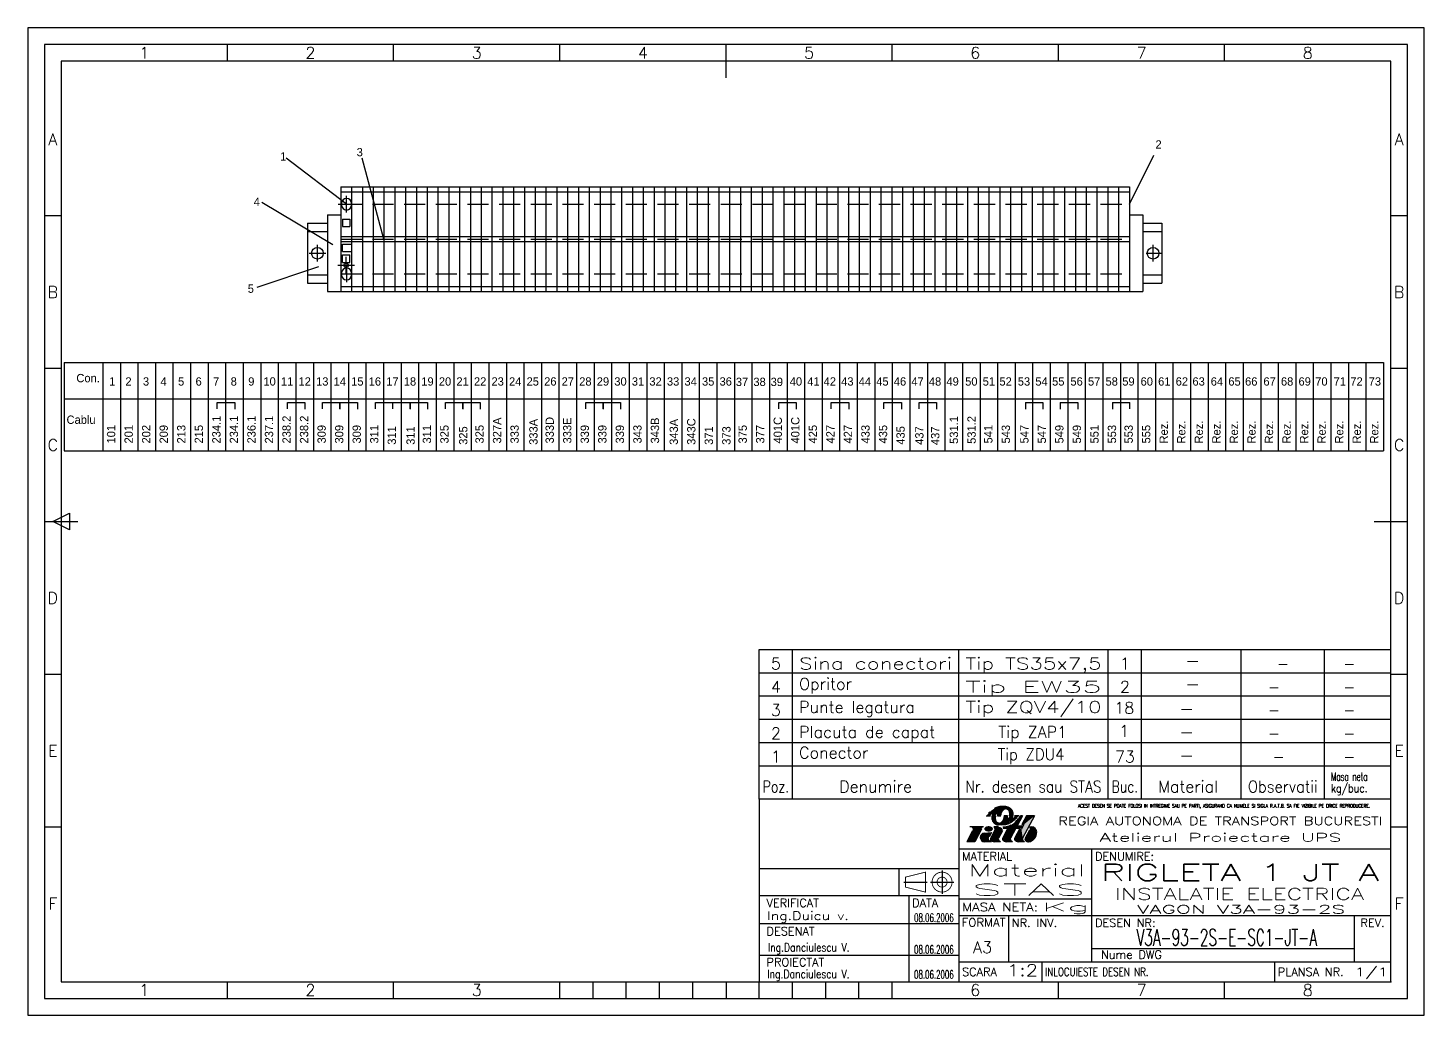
# Model space of a CAD drawing. Header units: millimetres. Extents: x 70 to 490, y 5 to 302.
import ezdxf
from ezdxf.enums import TextEntityAlignment as Align

# ---------------------------------------------------------------- set-up
doc = ezdxf.new("R2010")
doc.units = ezdxf.units.MM
doc.linetypes.add('DASHED2', pattern=[9.525, 6.35, -3.175])
doc.layers.add('LIN_GR', color=3, linetype='Continuous')
doc.layers.add('LIN_SUB', color=7, linetype='Continuous')
doc.styles.add('ISO', font='SIMPLEX.SHX')
doc.styles.add('ISOCP', font='SIMPLEX.SHX')
doc.styles.add('ROMANC', font='romanc')

# ---------------------------------------------------------------- blocks, each defined once
blk = doc.blocks.new('ind3_12')
at = {"color": 70}
for p, q in [((0, 55), (-190, 55)), ((-190, 55), (-190, 0)), ((-130, 55), (-130, 0)), ((-130, 40), (0, 40)), ((-190, 26), (-130, 26))]:
    blk.add_line(p, q, dxfattribs=at)
at = {"color": 40}
for p, q in [((-122.56, 46.63), (-126.68, 46.63)), ((-121.71, 49.9), (-120.46, 49.9)), ((-118.05, 46.63), (-119.46, 46.63)), ((-118.34, 49.9), (-117.36, 49.9)), ((-115.18, 46.28), (-116.74, 43.36)), ((-116.7, 46.63), (-116.29, 46.65)), ((-116.6, 46.28), (-115.18, 46.28)), ((-115.31, 49.9), (-116.29, 49.9)), ((-116.29, 46.65), (-115.69, 46.73)), ((-115.69, 46.73), (-115.27, 46.82)), ((-115.27, 46.82), (-114.78, 46.97)), ((-114.78, 46.97), (-114.27, 47.24)), ((-112.77, 46.28), (-114.38, 43.26)), ((-111.94, 49.9), (-113.19, 49.9)), ((-112.95, 48.16), (-112.68, 48.4)), ((-112.77, 46.28), (-111.36, 46.28)), ((-112.68, 48.4), (-112.61, 48.47)), ((-110.84, 49.9), (-112.41, 46.97)), ((-112.41, 46.97), (-110.99, 46.97)), ((-110.84, 49.9), (-111.36, 49.9)), ((-110.99, 46.97), (-111.36, 46.28)), ((-110.41, 47.32), (-111.15, 45.93)), ((-109.64, 49.9), (-111.01, 47.32)), ((-111.01, 47.32), (-110.41, 47.32)), ((-107.23, 49.9), (-110.77, 43.26)), ((-107.23, 49.9), (-109.64, 49.9)), ((-108.78, 46.63), (-108.09, 46.63)), ((-125.82, 45.38), (-127.54, 42.15)), ((-125.13, 42.15), (-127.54, 42.15)), ((-123.11, 45.94), (-125.13, 42.15)), ((-120.23, 42.15), (-122.21, 42.15)), ((-120.12, 44.91), (-120.81, 43.6)), ((-119.12, 45.67), (-120.36, 43.36)), ((-117.39, 42.15), (-119.15, 42.15)), ((-116.85, 45.42), (-118, 43.26)), ((-117.39, 42.15), (-117.72, 42.33)), ((-113.77, 42.15), (-115.53, 42.15)), ((-113.77, 42.15), (-114.1, 42.33)), ((-111.75, 45.93), (-113.13, 43.36)), ((-110.16, 42.15), (-111.92, 42.15)), ((-111.75, 45.93), (-111.15, 45.93)), ((-110.16, 42.15), (-110.49, 42.33)), ((-108.74, 45.59), (-109.99, 43.26))]:
    blk.add_line(p, q, dxfattribs=at)
at = {"color": 240}
for p, q in [((-90, 40), (-90, 6)), ((-130, 34), (-190, 34)), ((-148, 34), (-148, 26)), ((-146.5, 30), (-139.5, 30)), ((-138.5, 30), (-131.5, 30)), ((-135, 33.5), (-135, 26.5)), ((-145, 26), (-145, 0)), ((-130, 25), (-90, 25)), ((-190, 17.5), (-130, 17.5)), ((-130, 20), (0, 20)), ((-115, 20), (-115, 6)), ((-11, 20), (-11, 6)), ((-90, 10), (-11, 10)), ((-190, 8), (-130, 8)), ((-130, 6), (0, 6)), ((-105, 6), (-105, 0)), ((-35, 6), (-35, 0))]:
    blk.add_line(p, q, dxfattribs=at)
at = {"color": 40}
for points in [[(-114.74, 49.9, 0.04888), (-114.64, 50.37, 0.067418), (-114.64, 50.71, 0.012512), (-114.71, 51.12, 0.046313), (-114.74, 51.23, 0.02866), (-114.83, 51.43, 0.04799), (-114.9, 51.53, 0.027533), (-115.01, 51.65, 0.02878), (-115.12, 51.74, 0.020408), (-115.27, 51.85, 0.028785), (-115.38, 51.91, 0.02307), (-115.48, 51.96, 0.025276), (-115.58, 51.99, 0.029587), (-115.69, 52.01, 0.0261), (-115.8, 52.02, 0.034106), (-115.93, 52.02, 0.03305), (-116.05, 52, 0.031407), (-116.17, 51.97, 0.027201), (-116.3, 51.91, 0.027571), (-116.45, 51.82, 0.032433), (-116.58, 51.73, 0.017982), (-116.7, 51.62, 0.025528), (-116.79, 51.53, 0.009898), (-116.89, 51.41, 0.014131), (-116.96, 51.31, 0.005952), (-117.02, 51.22, 0.007874), (-117.06, 51.15, 0.013516), (-117.13, 51.03, 0.012262), (-117.2, 50.9, 0.010996), (-117.25, 50.78, 0.020912), (-117.28, 50.71, 0.006638), (-117.28, 50.69, 0.003922), (-117.3, 50.64, 0.014081), (-117.33, 50.52, 0.011261), (-117.36, 50.37, 0.018498), (-117.36, 50.34, 0.00311), (-117.38, 50.18, 0.039527), (-117.38, 50.07, 0.0256), (-117.36, 49.9)], [(-113.68, 49.9, 0.047001), (-113.61, 50.39, 0.072657), (-113.64, 50.71, 0.024176), (-113.81, 51.3, 0.05712), (-113.92, 51.53, 0.02409), (-114.05, 51.71, 0.014395), (-114.28, 51.99, 0.046768), (-114.45, 52.15, 0.031027), (-114.74, 52.35)], [(-119.97, 49.9, 0.047001), (-120.05, 49.4, 0.072657), (-120.01, 49.08, 0.024176), (-119.84, 48.49, 0.05712), (-119.73, 48.26, 0.02409), (-119.6, 48.09, 0.014395), (-119.38, 47.81, 0.046768), (-119.2, 47.65, 0.031027), (-118.91, 47.44)], [(-118.91, 49.9, 0.04888), (-119.02, 49.43, 0.067418), (-119.01, 49.08, 0.012512), (-118.94, 48.67, 0.046313), (-118.91, 48.56, 0.02866), (-118.82, 48.37, 0.04799), (-118.75, 48.26, 0.027533), (-118.64, 48.15, 0.02878), (-118.53, 48.05, 0.020408), (-118.39, 47.95, 0.028785), (-118.28, 47.88, 0.02307), (-118.17, 47.84, 0.025276), (-118.07, 47.8, 0.029587), (-117.97, 47.78, 0.0261), (-117.85, 47.77, 0.034106), (-117.73, 47.77, 0.03305), (-117.6, 47.79, 0.031407), (-117.48, 47.83, 0.027201), (-117.36, 47.88, 0.027571), (-117.2, 47.97, 0.032433), (-117.07, 48.06, 0.017982), (-116.95, 48.18, 0.025528), (-116.87, 48.26, 0.009898), (-116.76, 48.39, 0.014131), (-116.7, 48.48, 0.005952), (-116.63, 48.57, 0.007874), (-116.59, 48.64, 0.013516), (-116.52, 48.76, 0.012262), (-116.45, 48.9, 0.010996), (-116.4, 49.02, 0.020912), (-116.38, 49.08, 0.006638), (-116.37, 49.11, 0.003922), (-116.35, 49.16, 0.014081), (-116.32, 49.28, 0.011261), (-116.29, 49.42, 0.018498), (-116.29, 49.45, 0.00311), (-116.27, 49.61, 0.039527), (-116.27, 49.73, 0.0256), (-116.29, 49.9)]]:
    blk.add_lwpolyline(points, format="xyb", dxfattribs=at)
at = {"color": 40, "flags": 128}
blk.add_lwpolyline([(-108.71, 42.18, 0.07519), (-108.1, 42.37, 0.103495), (-107.27, 43.01, 0.091904), (-106.74, 43.94, 0.085107), (-106.54, 45.08, 0.085107)], format="xyb", dxfattribs=at)
at = {"color": 240}
for points in [[(-146, 31.5, 0.25, 0.25, 0), (-140, 33, 0.25, 0.25, 0), (-140, 27, 0.25, 0.25, 0), (-146, 28.5, 0.25, 0.25, 0)], [(-135, 31.5, 0.25, 0.25, 1), (-135, 28.5, 0.25, 0.25, 1)]]:
    blk.add_lwpolyline(points, format="xyseb", close=True, dxfattribs=at)
blk.add_lwpolyline([(-135, 33, 0.25, 0.25, 1), (-135, 27, 0.25, 0.25, 1), (-135, 33, 0.25, 0.25, 1)], format="xyseb", dxfattribs=at)
at = {"color": 40}
for centre, radius, start, end in [((-96.55, 26.7), 34.29, 134.6817, 135.4865), ((-117.71, 49.53), 2.3, 144.0002, 170.76), ((-117.8, 49.83), 2.74, 113.911, 122.24), ((-115.81, 45.34), 7.65, 108.9325, 113.911), ((-115.07, 49.86), 3.27, 161.7905, 179.2848), ((-117.59, 50.52), 2.17, 96.8211, 108.9325), ((-116.41, 40.67), 12.1, 91.6964, 96.8211), ((-116.61, 47.25), 5.51, 78.6042, 91.6964), ((-116, 50.28), 2.42, 58.8019, 78.6042), ((-119.73, 46), 0.689, 331.9275, 66.4849), ((-117.66, 49.52), 2.42, 238.8019, 258.6042), ((-118.58, 49.94), 3.27, 341.7905, 359.2848), ((-115.94, 50.27), 2.3, 324.0002, 350.76), ((-145.94, 81.79), 47.13, 315, 315.973), ((-113.12, 49.86), 0.893, 316.8981, 318.6566), ((-115.09, 51.98), 4.23, 315.973, 321.3402), ((-122.28, 57.73), 13.43, 321.3402, 324.353), ((-108.09, 45.08), 1.55, 0, 90), ((-122.21, 43.44), 1.29, 94.5979, 270), ((-177.94, 750.15), 707.62, 274.50891, 274.68697), ((-120.23, 42.84), 0.689, 201.8729, 270), ((-119.75, 43.03), 0.689, 151.9275, 234.4615), ((-119.15, 43.87), 1.72, 234.4615, 270), ((-117.39, 42.94), 0.689, 151.9275, 241.9275), ((-116.14, 43.03), 0.689, 151.9275, 234.4615), ((-115.53, 43.87), 1.72, 234.4615, 270), ((-113.78, 42.94), 0.689, 151.9275, 241.9275), ((-112.52, 43.03), 0.689, 151.9275, 234.4615), ((-111.92, 43.87), 1.72, 234.4615, 270), ((-110.16, 42.94), 0.689, 151.9275, 241.9275), ((-109.38, 42.94), 0.689, 151.9275, 242.7821), ((-108.99, 43.7), 1.55, 242.7821, 280.2311)]:
    blk.add_arc(centre, radius, start, end, dxfattribs=at)
blk.add_point((0, 0))
for points in [[(-121.71, 49.9), (-120.46, 49.9), (-121.21, 50.52), (-120.18, 50.33)], [(-121.21, 50.52), (-120.18, 50.33), (-120.72, 51.03), (-119.93, 50.59)], [(-120.72, 51.03), (-119.93, 50.59), (-120.22, 51.49), (-119.57, 50.88)], [(-120.22, 51.49), (-119.57, 50.88), (-119.6, 51.93), (-118.18, 50.88)], [(-119.84, 50.38), (-118.6, 50.45), (-119.97, 49.9), (-118.91, 49.9)], [(-119.57, 50.88), (-118.18, 50.88), (-119.84, 50.38), (-118.6, 50.45)], [(-119.6, 51.93), (-118.18, 50.88), (-118.87, 52.35), (-118.18, 50.88)], [(-118.87, 52.35), (-118.18, 50.88), (-118.21, 52.6), (-118.18, 50.88)], [(-117.31, 50.61), (-118.27, 50.54), (-117.37, 50.27), (-118.32, 50.22)], [(-117.09, 51.1), (-118.18, 50.88), (-117.31, 50.61), (-118.27, 50.54)], [(-118.21, 52.6), (-118.18, 50.88), (-117.81, 52.68), (-118.18, 50.88)], [(-116.87, 52.76), (-118.18, 50.88), (-116.31, 52.75), (-118.18, 50.88)], [(-117.81, 52.68), (-118.18, 50.88), (-116.87, 52.76), (-118.18, 50.88)], [(-116.08, 51.99), (-116.31, 52.75), (-116.62, 51.7), (-118.18, 50.88)], [(-116.62, 51.7), (-118.18, 50.88), (-117.09, 51.1), (-118.18, 50.88)], [(-115.84, 51.99), (-116.08, 51.99), (-116.32, 51.86)], [(-116.31, 52.75), (-115.41, 52.63), (-115.84, 52.71)], [(-115.54, 51.98), (-115.41, 52.63), (-116.08, 51.99), (-116.31, 52.75)], [(-115.84, 51.99), (-115.54, 51.98), (-115.91, 51.97), (-115.51, 51.96)], [(-115.73, 51.96), (-115.33, 51.85), (-115.51, 51.96)], [(-115.09, 51.72), (-114.87, 52.42), (-115.54, 51.98), (-115.41, 52.63)], [(-115.41, 52.63), (-114.87, 52.42), (-115.11, 52.53)], [(-114.87, 51.48), (-114.18, 51.87), (-115.09, 51.72), (-114.87, 52.42)], [(-114.87, 52.42), (-114.18, 51.87), (-114.48, 52.17)], [(-114.68, 50.99), (-113.86, 51.41), (-114.87, 51.48), (-114.18, 51.87)], [(-114.63, 50.55), (-113.67, 50.85), (-114.68, 50.99), (-113.86, 51.41)], [(-114.65, 50.25), (-113.62, 50.26), (-114.63, 50.55), (-113.67, 50.85)], [(-113.67, 50.85), (-113.62, 50.26), (-113.61, 50.56)], [(-126.68, 46.63), (-122.56, 46.63), (-126.26, 46.53), (-122.84, 46.34)], [(-126.26, 46.53), (-122.84, 46.34), (-125.96, 46.29), (-123.05, 46.05)], [(-123.05, 46.05), (-125.96, 46.29), (-123.11, 45.94), (-125.77, 45.87)], [(-122.2, 46.34), (-122.22, 45.73), (-122.28, 46.18), (-122.28, 45.84)], [(-122.07, 46.5), (-122.04, 45.53), (-122.2, 46.34), (-122.22, 45.73)], [(-121.94, 46.59), (-121.9, 45.43), (-122.07, 46.5), (-122.04, 45.53)], [(-121.78, 46.68), (-121.71, 45.34), (-121.94, 46.59), (-121.9, 45.43)], [(-121.62, 46.75), (-121.56, 45.28), (-121.78, 46.68), (-121.71, 45.34)], [(-121.46, 46.79), (-121.43, 45.25), (-121.62, 46.75), (-121.56, 45.28)], [(-121.33, 46.82), (-121.31, 45.23), (-121.46, 46.79), (-121.43, 45.25)], [(-121.21, 46.83), (-121.2, 45.22), (-121.33, 46.82), (-121.31, 45.23)], [(-121.21, 46.83), (-121.1, 46.84), (-121.09, 45.21)], [(-121.09, 45.21), (-120.9, 45.21), (-121.21, 46.83), (-121.2, 45.22)], [(-121.1, 46.84), (-120.91, 46.84), (-121.09, 45.21), (-120.9, 45.21)], [(-120.9, 45.21), (-120.91, 46.84), (-120.81, 45.22), (-120.81, 46.83)], [(-120.81, 45.22), (-120.81, 46.83), (-120.68, 45.23), (-120.69, 46.82)], [(-120.68, 45.23), (-120.69, 46.82), (-120.56, 45.25), (-120.55, 46.79)], [(-120.56, 45.25), (-120.55, 46.79), (-120.42, 45.29), (-120.43, 46.76)], [(-120.42, 45.29), (-120.43, 46.76), (-120.27, 45.34), (-120.27, 46.7)], [(-120.27, 45.34), (-120.27, 46.7), (-120.14, 45.41), (-120.13, 46.63)], [(-120.14, 45.41), (-120.13, 46.63), (-119.97, 45.52), (-119.99, 46.54)], [(-119.97, 49.9), (-118.91, 49.9), (-120.05, 49.4), (-119, 49.53)], [(-120.05, 49.4), (-119, 49.53), (-119.94, 48.79), (-119, 49.02)], [(-120.05, 49.4), (-119.94, 48.79), (-120.04, 49.24)], [(-120.04, 49.24), (-119.94, 48.79), (-120.03, 49.13)], [(-119.97, 45.52), (-119.99, 46.54), (-119.84, 45.65), (-119.88, 46.44)], [(-119.94, 48.79), (-119, 49.02), (-119.72, 48.25), (-118.92, 48.6)], [(-119.84, 45.65), (-119.88, 46.44), (-119.74, 45.8), (-119.77, 46.3)], [(-119.74, 45.8), (-119.77, 46.3), (-119.71, 45.9), (-119.72, 46.2)], [(-119.72, 48.25), (-118.92, 48.6), (-119.33, 47.76), (-118.75, 48.27)], [(-119.72, 46.2), (-119.71, 45.9), (-119.7, 46.13), (-119.69, 46.02)], [(-119.46, 46.63), (-118.05, 46.63), (-119.08, 46.21), (-117.05, 46.31)], [(-119.33, 47.76), (-118.75, 48.27), (-118.77, 47.37), (-118.43, 47.98)], [(-119.25, 46.4), (-119.09, 46.04), (-119.08, 46.21)], [(-119.08, 46.21), (-117.05, 46.31), (-119.12, 45.67), (-116.78, 45.9)], [(-118.77, 47.37), (-118.43, 47.98), (-118.32, 47.19), (-118.12, 47.82)], [(-117.37, 50.27), (-118.32, 50.22), (-117.36, 49.9), (-118.34, 49.9)], [(-118.32, 47.19), (-118.12, 47.82), (-117.71, 47.07), (-117.72, 47.77)], [(-118.05, 46.63), (-117.05, 46.31), (-117.7, 46.59), (-117.41, 46.5)], [(-117.71, 47.07), (-117.72, 47.77), (-117.14, 47.03), (-117.33, 47.9)], [(-117.14, 47.03), (-117.33, 47.9), (-116.45, 47.06), (-117.04, 48.09)], [(-117.05, 46.31), (-116.78, 45.9), (-116.88, 46.12)], [(-116.45, 47.06), (-117.04, 48.09), (-115.94, 47.1), (-116.74, 48.42)], [(-116.7, 48.48), (-115.12, 47.31), (-116.74, 48.42)], [(-116.7, 48.48), (-116.7, 48.48), (-116.74, 48.42)], [(-115.94, 47.1), (-116.74, 48.42), (-115.12, 47.31), (-116.74, 48.42)], [(-115.18, 46.28), (-112.77, 46.28), (-116.74, 43.36), (-114.38, 43.26)], [(-116.45, 48.9), (-115.12, 47.31), (-116.7, 48.48)], [(-116.22, 46.66), (-116.7, 46.63), (-116.6, 46.28)], [(-116.6, 46.28), (-111.36, 46.28), (-116.22, 46.66), (-112.41, 46.97)], [(-116.4, 49.03), (-115.48, 48.92), (-116.45, 48.9), (-115.12, 47.31)], [(-116.29, 49.44), (-115.35, 49.44), (-116.4, 49.03), (-115.48, 48.92)], [(-116.29, 49.9), (-115.31, 49.9), (-116.29, 49.44), (-115.35, 49.44)], [(-116.22, 46.66), (-115.25, 46.82), (-115, 46.76)], [(-115.48, 48.92), (-114.09, 48.92), (-115.01, 49.4), (-113.85, 49.33)], [(-115.48, 48.92), (-114.59, 48.13), (-115.12, 47.31)], [(-115.48, 48.92), (-114.09, 48.92), (-114.18, 47.78), (-115.12, 47.31)], [(-115.25, 46.82), (-114.79, 46.97), (-115, 46.76)], [(-115.01, 49.4), (-113.85, 49.33), (-114.75, 49.87), (-113.72, 49.72)], [(-115, 46.76), (-115, 46.76), (-114.79, 46.97), (-114.45, 46.8)], [(-114.35, 47.19), (-112.41, 46.97), (-114.79, 46.97), (-114.45, 46.8)], [(-114.75, 49.87), (-113.72, 49.72), (-114.65, 50.25), (-113.62, 50.26)], [(-114.09, 48.92), (-114.18, 47.78), (-114.59, 48.13)], [(-113.9, 47.46), (-112.41, 46.97), (-114.35, 47.19), (-112.41, 46.97)], [(-114.09, 48.92), (-113.61, 48.17), (-114.18, 47.78)], [(-113.69, 49.23), (-112.95, 48.75), (-114.09, 48.92), (-113.61, 48.17)], [(-113.49, 47.75), (-113.9, 47.46), (-112.41, 46.97)], [(-113.4, 49.55), (-112.44, 49.28), (-113.69, 49.23), (-112.95, 48.75)], [(-113.03, 48.1), (-112.41, 46.97), (-113.49, 47.75), (-112.41, 46.97)], [(-113.19, 49.9), (-111.94, 49.9), (-113.4, 49.55), (-112.44, 49.28)], [(-112.65, 48.42), (-112.41, 46.97), (-113.03, 48.1), (-112.41, 46.97)], [(-112.22, 48.86), (-112.41, 46.97), (-112.65, 48.42), (-112.41, 46.97)], [(-111.36, 49.9), (-110.84, 49.9), (-111.76, 49.37), (-112.41, 46.97)], [(-111.76, 49.37), (-112.41, 46.97), (-112.22, 48.86), (-112.41, 46.97)], [(-112.41, 46.97), (-110.99, 46.97), (-111.36, 46.28)], [(-110.41, 47.32), (-107.23, 49.9), (-111.15, 45.93), (-110.73, 43.34)], [(-109.64, 49.9), (-107.23, 49.9), (-111.01, 47.32), (-110.41, 47.32)], [(-108.78, 46.63), (-108.43, 46.63), (-108.69, 46.43), (-108.49, 46.44)], [(-108.74, 45.59), (-108.09, 46.63), (-108.66, 45.8)], [(-108.74, 45.59), (-106.98, 46.16), (-108.09, 46.63)], [(-108.69, 46.43), (-108.49, 46.44), (-108.64, 46.23), (-108.56, 46.21)], [(-108.43, 46.63), (-108.63, 46.02), (-108.09, 46.63), (-108.66, 45.8)], [(-108.66, 45.8), (-108.66, 45.8), (-108.43, 46.63), (-108.63, 46.02)], [(-108.64, 46.23), (-108.56, 46.21), (-108.63, 46.02)], [(-108.09, 46.63), (-106.98, 46.16), (-107.61, 46.55), (-107.23, 46.37)], [(-125.82, 45.38), (-123.11, 45.94), (-127.54, 42.15), (-125.13, 42.15)], [(-125.76, 45.63), (-123.11, 45.94), (-125.82, 45.38)], [(-125.77, 45.87), (-123.11, 45.94), (-125.76, 45.63), (-123.11, 45.94)], [(-123.17, 44.3), (-120.81, 43.6), (-123.49, 43.38), (-120.95, 43.16)], [(-123.17, 44.3), (-123.49, 43.38), (-123.29, 44.14), (-123.45, 43.79)], [(-123.49, 43.38), (-120.95, 43.16), (-123.49, 43.38), (-120.87, 42.58)], [(-123.49, 43.38), (-123.1, 42.51), (-123.42, 43), (-123.25, 42.69)], [(-123.49, 43.38), (-120.87, 42.58), (-123.1, 42.51), (-120.62, 42.27)], [(-122.31, 44.73), (-120.12, 44.91), (-123.17, 44.3), (-120.81, 43.6)], [(-122.31, 44.73), (-123.17, 44.3), (-122.7, 44.64), (-123.04, 44.43)], [(-123.1, 42.51), (-122.21, 42.15), (-122.93, 42.37), (-122.61, 42.22)], [(-123.1, 42.51), (-120.62, 42.27), (-122.21, 42.15), (-120.23, 42.15)], [(-122.28, 46.18), (-122.28, 45.84), (-122.31, 46.03)], [(-120.42, 42.88), (-120.36, 43.36), (-120.43, 43.1)], [(-120.36, 43.36), (-116.85, 45.42), (-120.42, 42.88), (-118, 43.26)], [(-120.42, 42.88), (-118, 43.26), (-120.15, 42.47), (-118.06, 42.75)], [(-120.15, 42.47), (-120.42, 42.88), (-120.32, 42.64)], [(-119.12, 45.67), (-116.78, 45.9), (-120.36, 43.36), (-116.85, 45.42)], [(-120.15, 42.47), (-118.06, 42.75), (-119.15, 42.15), (-117.72, 42.33)], [(-119.15, 42.15), (-120.15, 42.47), (-119.72, 42.25)], [(-119.15, 42.15), (-117.72, 42.33), (-117.39, 42.15)], [(-118.02, 43.03), (-117.9, 42.55), (-118.06, 42.75)], [(-116.78, 45.9), (-116.85, 45.42), (-116.77, 45.67)], [(-116.74, 43.36), (-116.81, 42.88), (-116.82, 43.14)], [(-116.74, 43.36), (-114.38, 43.26), (-116.81, 42.88), (-114.44, 42.75)], [(-116.52, 42.46), (-116.81, 42.88), (-116.71, 42.66)], [(-116.81, 42.88), (-114.44, 42.75), (-116.52, 42.46), (-114.12, 42.34)], [(-115.53, 42.15), (-116.54, 42.47), (-116.1, 42.25)], [(-116.52, 42.46), (-114.12, 42.34), (-115.53, 42.15), (-113.77, 42.15)], [(-114.42, 42.94), (-114.29, 42.55), (-114.44, 42.75)], [(-114.36, 43.31), (-114.4, 43.15), (-114.38, 43.26)], [(-113.13, 43.36), (-113.19, 42.89), (-113.2, 43.13)], [(-113.13, 43.36), (-110.77, 43.26), (-113.19, 42.89)], [(-113.19, 42.89), (-110.77, 43.26), (-110.82, 42.72)], [(-112.92, 42.47), (-113.19, 42.89), (-113.1, 42.66)], [(-113.19, 42.89), (-110.82, 42.72), (-112.92, 42.47)], [(-111.75, 45.93), (-111.15, 45.93), (-113.13, 43.36), (-110.77, 43.26)], [(-112.92, 42.47), (-110.82, 42.72), (-111.92, 42.15)], [(-111.92, 42.15), (-112.92, 42.47), (-112.49, 42.25)], [(-110.82, 42.72), (-111.92, 42.15), (-110.49, 42.33)], [(-110.49, 42.33), (-110.16, 42.15), (-111.92, 42.15)], [(-111.15, 45.93), (-110.77, 43.26), (-110.73, 43.34)], [(-110.8, 42.98), (-110.66, 42.53), (-110.82, 42.72)], [(-110.73, 43.34), (-110.78, 43.14), (-110.77, 43.26)], [(-109.99, 43.26), (-110.04, 42.73), (-110.07, 42.99)], [(-110.04, 42.73), (-109.99, 43.26), (-109.7, 42.32)], [(-109.7, 42.32), (-110.04, 42.73), (-109.91, 42.5)], [(-109.99, 43.26), (-108.74, 45.59), (-106.74, 43.94)], [(-109.99, 43.26), (-107.27, 43.01), (-106.74, 43.94)], [(-109.99, 43.26), (-108.1, 42.37), (-107.27, 43.01)], [(-109.99, 43.26), (-108.71, 42.18), (-108.1, 42.37)], [(-109.99, 43.26), (-109.7, 42.32), (-108.71, 42.18)], [(-108.71, 42.18), (-109.7, 42.32), (-109.23, 42.17)], [(-109.7, 42.32), (-109.7, 42.32), (-108.71, 42.18)], [(-108.74, 45.59), (-106.54, 45.08), (-106.98, 46.16)], [(-108.74, 45.59), (-106.74, 43.94), (-106.54, 45.08)], [(-107.27, 43.01), (-108.1, 42.37), (-107.66, 42.64)], [(-106.74, 43.94), (-107.27, 43.01), (-106.96, 43.45)], [(-106.98, 46.16), (-106.54, 45.08), (-106.83, 45.98), (-106.62, 45.57)], [(-106.54, 45.08), (-106.74, 43.94), (-106.59, 44.51)]]:
    blk.add_solid(points, dxfattribs=at)
at = {"color": 40, "style": 'ISO', "width": 0.77078}
blk.add_text('ACEST DESEN SE POATE FOLOSI IN INTREGIME SAU PE PARTI, ASIGURAND CA NUMELE SI SIGLA R.A.T.B. SA FIE VIZIBILE PE ORICE REPRODUCERE.', height=1, dxfattribs=at).set_placement((-94.13, 52.45), (-6.3, 52.45), align=Align.FIT)
at = {"color": 240}
for s, style, width, p, p2 in [('REGIA AUTONOMA DE TRANSPORT BUCURESTI', 'ROMANC', 1.063101, (-100.04, 47.17), (-2.58, 47.17)), ('Atelierul Proiectare UPS', 'ROMANC', 1.425107, (-87.65, 42.18), (-14.86, 42.18)), ('MASA NETA:', 'ISO', 1.009422, (-129, 21.25), (-106.17, 21.25)), ('FORMAT', 'ISO', 0.917397, (-129.11, 16.61), (-115.89, 16.61)), ('INLOCUIESTE DESEN NR.', 'ISO', 0.687691, (-104, 1.75), (-72.89, 1.75))]:
    blk.add_text(s, height=2.5, dxfattribs=dict(at, style=style, width=width)).set_placement(p, p2, align=Align.FIT)
at = {"color": 240, "style": 'ISO'}
for s, p in [('MATERIAL', (-129, 36.5)), ('DENUMIRE:', (-89, 36.5)), ('VERIFICAT', (-187.81, 22.5)), ('DATA', (-144, 22.5)), ('NR. INV.', (-114, 16.5)), ('DESEN NR:', (-89, 16.5)), ('DESENAT', (-187.81, 13.97)), ('PROIECTAT', (-187.81, 4.66)), ('SCARA', (-129, 1.75)), ('PLANSA NR.', (-34, 1.75))]:
    blk.add_text(s, height=2.5, dxfattribs=at).set_placement(p)
blk.add_text('REV.', height=2.5, dxfattribs=at).set_placement((-5.5, 17.75), align=Align.MIDDLE)
at = {"color": 50, "style": 'ISO'}
for tag, height, width, p, p2 in [('MATERIAL', 3.5, 1.837708, (-127.1, 31.84), (-91.87, 31.84)), ('STAS_MATERIAL', 3.5, 2.784754, (-126.09, 25.95), (-91.75, 25.95)), ('ANSAMBLU', 3.5, 2.48631, (-83.01, 24.67), (-8.01, 24.67)), ('VERIFICAT', 2.5, 0.86708, (-187.61, 18.63), (-163.04, 18.63)), ('DESENAT', 2.5, 1.026691, (-187.39, 9.14), (-162.83, 9.14)), ('SCARA', 3.5, 1.565143, (-115.5, 1.75), (-106.11, 1.75)), ('PROIECTAT', 2.5, 1.037581, (-187.61, 1.12), (-162.78, 1.12))]:
    blk.add_attdef(tag, text='', height=height, dxfattribs=dict(at, width=width)).set_placement(p, p2, align=Align.FIT)
at = {"color": 70, "style": 'ISO'}
for tag, width, p, p2 in [('DENUMIRE_DESEN', 1.844561, (-87.29, 30.44), (-3.41, 30.44)), ('NUMAR_DESEN', 1.112195, (-76.49, 10.87), (-22.2, 10.87))]:
    blk.add_attdef(tag, text='', height=5, dxfattribs=dict(at, width=width)).set_placement(p, p2, align=Align.FIT)
at = {"color": 240, "style": 'ISO'}
for tag, width, p, p2 in [('MASA', 3.701178, (-105.03, 21.25), (-90.49, 21.25)), ('SUBANSAMBLU', 3.628523, (-76.35, 20.58), (-13.71, 20.58)), ('DATA', 0.588678, (-143.42, 18.04), (-131.51, 18.04)), ('DATA', 0.588678, (-143.42, 8.49), (-131.51, 8.49)), ('PLANSA', 1.983142, (-10.91, 1.75), (-0.76, 1.75)), ('DATA', 0.588678, (-143.42, 0.97), (-131.51, 0.97))]:
    blk.add_attdef(tag, text='', height=2.5, dxfattribs=dict(at, width=width)).set_placement(p, p2, align=Align.FIT)
at = {"color": 50, "style": 'ISO'}
blk.add_attdef('FORMAT', text='', height=3.5, dxfattribs=at).set_placement((-122.83, 8.67), align=Align.CENTER)
at = {"color": 240, "style": 'ISO'}
blk.add_attdef('NUME_DWG', (-87.2, 6.95), '', height=2.5, dxfattribs=at)

msp = doc.modelspace()

# ---------------------------------------------------------------- linework, layer by layer
at = {"color": 70}
for p, q in [((130.33, 292.41), (130.33, 297.41)), ((180.33, 292.41), (180.33, 297.41)), ((230.33, 292.41), (230.33, 297.41)), ((280.33, 287.41), (280.33, 297.41)), ((330.33, 292.41), (330.33, 297.41)), ((380.33, 292.41), (380.33, 297.41)), ((430.33, 292.41), (430.33, 297.41)), ((80.33, 245.91), (75.33, 245.91)), ((485.33, 245.91), (480.33, 245.91)), ((80.33, 199.91), (75.33, 199.91)), ((485.33, 199.91), (480.33, 199.91)), ((77.83, 153.91), (82.83, 156.41)), ((82.83, 156.41), (82.83, 151.41)), ((75.33, 153.91), (85.33, 153.91)), ((82.83, 151.41), (77.83, 153.91)), ((475.33, 153.91), (485.33, 153.91)), ((80.33, 107.91), (75.33, 107.91)), ((485.33, 107.91), (480.33, 107.91)), ((80.33, 61.91), (75.33, 61.91)), ((485.33, 61.91), (480.33, 61.91)), ((130.33, 10.41), (130.33, 15.41)), ((180.33, 10.41), (180.33, 15.41)), ((230.33, 10.41), (230.33, 15.41)), ((240.33, 10.41), (240.33, 15.41)), ((250.33, 10.41), (250.33, 15.41)), ((260.33, 10.41), (260.33, 15.41)), ((270.33, 10.41), (270.33, 15.41)), ((280.33, 15.41), (280.33, 10.41)), ((290.33, 10.41), (290.33, 15.41)), ((300.33, 10.41), (300.33, 15.41)), ((310.33, 10.41), (310.33, 15.41)), ((320.33, 10.41), (320.33, 15.41)), ((330.33, 10.41), (330.33, 15.41)), ((380.33, 10.41), (380.33, 15.41)), ((430.33, 10.41), (430.33, 15.41)), ((230.33, 10.41), (330.33, 10.41))]:
    msp.add_line(p, q, dxfattribs=at)
at = {"color": 1}
for p, q in [((166.18, 249.37), (148.06, 263.17)), ((177.43, 238.87), (170.88, 263.17)), ((401.68, 249.37), (409.07, 264.15)), ((162.1, 237.12), (140.7, 249.84)), ((163.68, 249.37), (168.68, 249.37)), ((166.18, 246.87), (166.18, 251.87)), ((157.73, 230.55), (139.15, 224.35)), ((166.18, 230.87), (166.18, 225.87)), ((290.33, 115.41), (480.33, 115.41)), ((290.33, 108.41), (480.33, 108.41)), ((290.33, 101.41), (480.33, 101.41)), ((290.33, 94.41), (480.33, 94.41)), ((290.33, 87.41), (480.33, 87.41))]:
    msp.add_line(p, q, dxfattribs=at)
at = {"color": 2}
for p, q in [((164.43, 254.62), (401.68, 254.62)), ((164.43, 254.62), (164.43, 223.12)), ((164.43, 253.12), (401.68, 253.12)), ((167.68, 254.62), (167.68, 223.12)), ((170.93, 254.62), (170.93, 223.12)), ((174.18, 254.62), (174.18, 223.12)), ((177.43, 254.62), (177.43, 223.12)), ((180.68, 254.62), (180.68, 223.12)), ((183.93, 254.62), (183.93, 223.12)), ((187.18, 254.62), (187.18, 223.12)), ((190.43, 254.62), (190.43, 223.12)), ((193.68, 254.62), (193.68, 223.12)), ((196.93, 254.62), (196.93, 223.12)), ((200.18, 254.62), (200.18, 223.12)), ((203.43, 254.62), (203.43, 223.12)), ((206.68, 254.62), (206.68, 223.12)), ((209.93, 254.62), (209.93, 223.12)), ((213.18, 254.62), (213.18, 223.12)), ((216.43, 254.62), (216.43, 223.12)), ((219.68, 254.62), (219.68, 223.12)), ((222.93, 254.62), (222.93, 223.12)), ((226.18, 254.62), (226.18, 223.12)), ((229.43, 254.62), (229.43, 223.12)), ((232.68, 254.62), (232.68, 223.12)), ((235.93, 254.62), (235.93, 223.12)), ((239.18, 254.62), (239.18, 223.12)), ((242.43, 254.62), (242.43, 223.12)), ((245.68, 254.62), (245.68, 223.12)), ((248.93, 254.62), (248.93, 223.12)), ((252.18, 254.62), (252.18, 223.12)), ((255.43, 254.62), (255.43, 223.12)), ((258.68, 254.62), (258.68, 223.12)), ((261.93, 254.62), (261.93, 223.12)), ((265.18, 254.62), (265.18, 223.12)), ((268.43, 254.62), (268.43, 223.12)), ((271.68, 254.62), (271.68, 223.12)), ((274.93, 254.62), (274.93, 223.12)), ((278.18, 254.62), (278.18, 223.12)), ((281.43, 254.62), (281.43, 223.12)), ((284.68, 254.62), (284.68, 223.12)), ((287.93, 254.62), (287.93, 223.12)), ((291.18, 254.62), (291.18, 223.12)), ((294.43, 254.62), (294.43, 223.12)), ((297.68, 254.62), (297.68, 223.12)), ((300.93, 254.62), (300.93, 223.12)), ((304.18, 254.62), (304.18, 223.12)), ((307.43, 254.62), (307.43, 223.12)), ((310.68, 254.62), (310.68, 223.12)), ((313.93, 254.62), (313.93, 223.12)), ((317.18, 254.62), (317.18, 223.12)), ((320.43, 254.62), (320.43, 223.12)), ((323.68, 254.62), (323.68, 223.12)), ((326.93, 254.62), (326.93, 223.12)), ((330.18, 254.62), (330.18, 223.12)), ((333.43, 254.62), (333.43, 223.12)), ((336.68, 254.62), (336.68, 223.12)), ((339.93, 254.62), (339.93, 223.12)), ((343.18, 254.62), (343.18, 223.12)), ((346.43, 254.62), (346.43, 223.12)), ((349.68, 254.62), (349.68, 223.12)), ((352.93, 254.62), (352.93, 223.12)), ((356.18, 254.62), (356.18, 223.12)), ((359.43, 254.62), (359.43, 223.12)), ((362.68, 254.62), (362.68, 223.12)), ((365.93, 254.62), (365.93, 223.12)), ((369.18, 254.62), (369.18, 223.12)), ((372.43, 254.62), (372.43, 223.12)), ((375.68, 254.62), (375.68, 223.12)), ((378.93, 254.62), (378.93, 223.12)), ((382.18, 254.62), (382.18, 223.12)), ((385.43, 254.62), (385.43, 223.12)), ((388.68, 254.62), (388.68, 223.12)), ((391.93, 254.62), (391.93, 223.12)), ((395.18, 254.62), (395.18, 223.12)), ((398.43, 254.62), (398.43, 223.12)), ((401.68, 254.62), (401.68, 223.12)), ((164.68, 249.12), (164.68, 249.62)), ((154.43, 243.62), (160.43, 243.62)), ((154.43, 243.62), (154.43, 225.62)), ((160.43, 246.12), (160.43, 223.12)), ((160.43, 246.12), (164.43, 246.12)), ((164.93, 244.87), (164.93, 242.62)), ((164.93, 244.87), (167.18, 244.87)), ((167.18, 244.87), (167.18, 242.62)), ((401.68, 246.12), (405.68, 246.12)), ((405.68, 246.12), (405.68, 223.12)), ((405.68, 243.62), (411.43, 243.62)), ((411.43, 243.62), (411.43, 225.62)), ((154.43, 241.12), (160.43, 241.12)), ((164.43, 239.62), (401.68, 239.62)), ((164.93, 242.62), (167.18, 242.62)), ((405.68, 241.12), (411.43, 241.12)), ((164.43, 238.12), (401.68, 238.12)), ((164.93, 237.37), (167.68, 237.37)), ((164.93, 235.12), (167.68, 235.12)), ((164.93, 231.87), (164.93, 234.12)), ((164.93, 234.12), (167.18, 234.12)), ((164.93, 231.87), (167.18, 231.87)), ((167.18, 231.87), (167.18, 234.12)), ((154.43, 228.12), (160.43, 228.12)), ((164.68, 228.62), (164.68, 228.12)), ((405.68, 228.12), (411.43, 228.12)), ((154.43, 225.62), (160.43, 225.62)), ((160.43, 223.12), (401.68, 223.12)), ((164.43, 224.62), (401.68, 224.62)), ((401.68, 223.12), (405.68, 223.12)), ((405.68, 225.62), (411.43, 225.62)), ((81.25, 201.76), (478.12, 201.76)), ((81.25, 201.76), (81.25, 175.17)), ((92.86, 201.76), (92.86, 175.17)), ((98.14, 201.76), (98.14, 175.17)), ((103.42, 201.76), (103.42, 175.17)), ((108.69, 201.76), (108.69, 175.17)), ((113.97, 201.76), (113.97, 175.17)), ((119.25, 201.76), (119.25, 175.17)), ((124.53, 201.76), (124.53, 175.17)), ((129.8, 201.76), (129.8, 175.17)), ((135.08, 201.76), (135.08, 175.17)), ((140.36, 201.76), (140.36, 175.17)), ((145.64, 201.76), (145.64, 175.17)), ((150.91, 201.76), (150.91, 175.17)), ((156.19, 201.76), (156.19, 175.17)), ((161.47, 201.76), (161.47, 175.17)), ((166.75, 201.76), (166.75, 175.17)), ((172.03, 201.76), (172.03, 175.17)), ((177.3, 201.76), (177.3, 175.17)), ((182.58, 201.76), (182.58, 175.17)), ((187.86, 201.76), (187.86, 175.17)), ((193.14, 201.76), (193.14, 175.17)), ((198.41, 201.76), (198.41, 175.17)), ((203.69, 201.76), (203.69, 175.17)), ((208.97, 201.76), (208.97, 175.17)), ((214.25, 201.76), (214.25, 175.17)), ((219.52, 201.76), (219.52, 175.17)), ((224.8, 201.76), (224.8, 175.17)), ((230.08, 201.76), (230.08, 175.17)), ((235.36, 201.76), (235.36, 175.17)), ((240.63, 201.76), (240.63, 175.17)), ((245.91, 201.76), (245.91, 175.17)), ((251.19, 201.76), (251.19, 175.17)), ((256.47, 201.76), (256.47, 175.17)), ((261.74, 201.76), (261.74, 175.17)), ((267.02, 201.76), (267.02, 175.17)), ((272.3, 201.76), (272.3, 175.17)), ((277.58, 201.76), (277.58, 175.17)), ((282.85, 201.76), (282.85, 175.17)), ((288.13, 201.76), (288.13, 175.17)), ((293.41, 201.76), (293.41, 175.17)), ((298.69, 201.76), (298.69, 175.17)), ((303.96, 201.76), (303.96, 175.17)), ((309.24, 201.76), (309.24, 175.17)), ((314.52, 201.76), (314.52, 175.17)), ((319.8, 201.76), (319.8, 175.17)), ((325.07, 201.76), (325.07, 175.17)), ((330.35, 201.76), (330.35, 175.17)), ((335.63, 201.76), (335.63, 175.17)), ((340.91, 201.76), (340.91, 175.17)), ((346.18, 201.76), (346.18, 175.17)), ((351.46, 201.76), (351.46, 175.17)), ((356.74, 201.76), (356.74, 175.17)), ((362.02, 201.76), (362.02, 175.17)), ((367.29, 201.76), (367.29, 175.17)), ((372.57, 201.76), (372.57, 175.17)), ((377.85, 201.76), (377.85, 175.17)), ((383.13, 201.76), (383.13, 175.17)), ((388.4, 201.76), (388.4, 175.17)), ((393.68, 201.76), (393.68, 175.17)), ((398.96, 201.76), (398.96, 175.17)), ((404.24, 201.76), (404.24, 175.17)), ((409.51, 201.76), (409.51, 175.17)), ((414.79, 201.76), (414.79, 175.17)), ((420.07, 201.76), (420.07, 175.17)), ((425.35, 201.76), (425.35, 175.17)), ((430.62, 201.76), (430.62, 175.17)), ((435.9, 201.76), (435.9, 175.17)), ((441.18, 201.76), (441.18, 175.17)), ((446.46, 201.76), (446.46, 175.17)), ((451.74, 201.76), (451.74, 175.17)), ((457.01, 201.76), (457.01, 175.17)), ((462.29, 201.76), (462.29, 175.17)), ((467.57, 201.76), (467.57, 175.17)), ((472.85, 201.76), (472.85, 175.17)), ((478.12, 201.76), (478.12, 175.17)), ((81.25, 190.86), (478.12, 190.86)), ((127.3, 189.68), (132.53, 189.68)), ((127.3, 187.83), (127.3, 189.68)), ((132.53, 189.68), (132.53, 187.74)), ((148.41, 189.68), (153.64, 189.68)), ((148.41, 187.83), (148.41, 189.68)), ((153.64, 189.68), (153.64, 187.74)), ((158.96, 189.68), (164.2, 189.68)), ((158.96, 187.83), (158.96, 189.68)), ((164.2, 187.83), (164.2, 189.68)), ((164.2, 189.68), (169.43, 189.68)), ((164.2, 189.68), (164.2, 187.74)), ((169.43, 189.68), (169.43, 187.74)), ((174.88, 187.83), (174.88, 189.68)), ((174.88, 189.68), (180.12, 189.68)), ((180.12, 189.68), (185.35, 189.68)), ((180.12, 187.83), (180.12, 189.68)), ((185.35, 189.68), (185.35, 187.74)), ((185.35, 187.83), (185.35, 189.68)), ((185.35, 189.68), (190.58, 189.68)), ((190.58, 189.68), (190.58, 187.74)), ((195.95, 187.83), (195.95, 189.68)), ((195.95, 189.68), (201.18, 189.68)), ((201.18, 187.83), (201.18, 189.68)), ((201.18, 189.68), (206.42, 189.68)), ((201.18, 189.68), (201.18, 187.74)), ((206.42, 189.68), (206.42, 187.74)), ((238.13, 187.83), (238.13, 189.68)), ((238.13, 189.68), (243.36, 189.68)), ((243.36, 189.68), (243.36, 187.74)), ((243.36, 187.83), (243.36, 189.68)), ((243.36, 189.68), (248.59, 189.68)), ((248.59, 189.68), (248.59, 187.74)), ((296.18, 189.68), (301.41, 189.68)), ((296.18, 187.83), (296.18, 189.68)), ((301.41, 189.68), (301.41, 187.74)), ((312.01, 189.68), (317.25, 189.68)), ((312.01, 187.83), (312.01, 189.68)), ((317.25, 189.68), (317.25, 187.74)), ((327.84, 189.68), (333.08, 189.68)), ((327.84, 187.83), (327.84, 189.68)), ((333.08, 189.68), (333.08, 187.74)), ((338.4, 189.68), (343.63, 189.68)), ((338.4, 187.83), (338.4, 189.68)), ((343.63, 189.68), (343.63, 187.74)), ((370.41, 189.68), (375.65, 189.68)), ((370.41, 189.68), (370.41, 187.74)), ((375.65, 189.68), (375.65, 187.74)), ((380.88, 189.68), (380.88, 187.74)), ((380.88, 189.68), (386.12, 189.68)), ((386.12, 189.68), (386.12, 187.74)), ((396.59, 189.68), (401.82, 189.68)), ((396.59, 189.68), (396.59, 187.74)), ((401.82, 187.83), (401.82, 189.68)), ((81.25, 175.17), (478.12, 175.17))]:
    msp.add_line(p, q, dxfattribs=at)
at = {"color": 1, "linetype": 'DASHED2'}
for p, q in [((164.43, 249.37), (401.68, 249.37)), ((164.43, 238.87), (401.68, 238.87)), ((164.43, 228.37), (401.68, 228.37))]:
    msp.add_line(p, q, dxfattribs=at)
at = {"color": 1, "linetype": 'Continuous'}
for p, q in [((157.43, 232.12), (157.43, 237.12)), ((408.8, 232.12), (408.8, 237.12)), ((154.93, 234.62), (159.93, 234.62)), ((166.05, 228.49), (166.05, 233.49)), ((406.68, 234.62), (411.68, 234.62)), ((163.55, 230.99), (168.55, 230.99))]:
    msp.add_line(p, q, dxfattribs=at)
at = {"color": 2, "linetype": 'Continuous'}
msp.add_line((164.93, 235.12), (164.93, 237.37), dxfattribs=at)
at = {"color": 3}
for p, q in [((175.78, 238.87), (177.43, 238.87)), ((177.43, 238.87), (179.09, 238.87))]:
    msp.add_line(p, q, dxfattribs=at)
at = {"color": 240}
for points in [[(490.33, 302.41), (70.33, 302.41), (70.33, 5.41), (490.33, 5.41)], [(485.33, 297.41), (75.33, 297.41), (75.33, 10.41), (485.33, 10.41)]]:
    msp.add_lwpolyline(points, close=True, dxfattribs=at)
at = {"color": 70}
msp.add_lwpolyline([(480.33, 292.41), (80.33, 292.41), (80.33, 15.41), (480.33, 15.41)], close=True, dxfattribs=at)
at = {"color": 3}
for points in [[(290.33, 101.41), (290.33, 115.41)], [(300.33, 101.41), (300.33, 115.41)], [(350.33, 101.41), (350.33, 115.41)], [(395.33, 101.41), (395.33, 115.41)], [(405.33, 101.41), (405.33, 115.41)], [(435.33, 101.41), (435.33, 115.41)], [(460.33, 101.41), (460.33, 115.41)], [(290.33, 80.41), (290.33, 101.41)], [(300.33, 80.41), (300.33, 101.41)], [(350.33, 80.41), (350.33, 101.41)], [(395.33, 80.41), (395.33, 101.41)], [(405.33, 80.41), (405.33, 101.41)], [(435.33, 80.41), (435.33, 101.41)], [(460.33, 80.41), (460.33, 101.41)], [(290.33, 80.41), (480.33, 80.41)], [(290.33, 70.41), (290.33, 80.41)], [(300.33, 70.41), (300.33, 80.41)], [(350.33, 70.41), (350.33, 80.41)], [(395.33, 70.41), (395.33, 80.41)], [(405.33, 70.41), (405.33, 80.41)], [(435.33, 70.41), (435.33, 80.41)], [(460.33, 70.41), (460.33, 80.41)]]:
    msp.add_lwpolyline(points, dxfattribs=at)
at = {"color": 2}
for centre, radius in [((157.43, 234.62), 1.76), ((408.8, 234.62), 1.76), ((166.05, 230.99), 0.665)]:
    msp.add_circle(centre, radius, dxfattribs=at)
for centre, start, end in [((166.18, 249.62), 0, 180), ((166.18, 249.12), 180, 0), ((166.18, 228.62), 0, 180), ((166.18, 228.12), 180, 0)]:
    msp.add_arc(centre, 1.5, start, end, dxfattribs=at)

# ---------------------------------------------------------------- block references
at = {"color": 1}
ref = msp.add_blockref('ind3_12', (480.33, 15.41), dxfattribs=at)
ref.add_attrib('DENUMIRE_DESEN', 'RIGLETA 1 JT A', dxfattribs={"color": 70, "height": 5, "style": 'ISO', "width": 1.414905}).set_placement((393.04, 45.84), (476.92, 45.84), align=Align.FIT)
ref.add_attrib('ANSAMBLU', 'INSTALATIE ELECTRICA', dxfattribs={"color": 50, "height": 3.5, "style": 'ISO', "width": 1.27485}).set_placement((397.32, 40.08), (472.32, 40.08), align=Align.FIT)
ref.add_attrib('SUBANSAMBLU', 'VAGON V3A-93-2S', dxfattribs={"color": 240, "height": 2.5, "style": 'ISO', "width": 1.675592}).set_placement((403.98, 35.98), (466.61, 35.98), align=Align.FIT)
ref.add_attrib('NUMAR_DESEN', 'V3A-93-2S-E-SC1-JT-A', dxfattribs={"color": 70, "height": 5, "style": 'ISO', "width": 0.537736}).set_placement((403.84, 26.28), (458.13, 26.28), align=Align.FIT)
ref.add_attrib('NUME_DWG', 'Nume DWG', (393.13, 22.35), dxfattribs={"color": 240, "height": 2.5, "style": 'ISO'})
ref.add_attrib('PLANSA', '1/1', dxfattribs={"color": 240, "height": 2.5, "style": 'ISO', "width": 1.983142}).set_placement((469.42, 17.16), (479.57, 17.16), align=Align.FIT)
ref.add_attrib('FORMAT', 'A3', dxfattribs={"color": 50, "height": 3.5, "style": 'ISO'}).set_placement((357.5, 24.07), align=Align.CENTER)
ref.add_attrib('SCARA', '1:2', dxfattribs={"color": 50, "height": 3.5, "style": 'ISO', "width": 1.252114}).set_placement((364.83, 17.16), (374.22, 17.16), align=Align.FIT)
ref.add_attrib('MATERIAL', 'Material', dxfattribs={"color": 50, "height": 3.5, "style": 'ISO', "width": 1.837708}).set_placement((353.23, 47.24), (388.46, 47.24), align=Align.FIT)
ref.add_attrib('STAS_MATERIAL', 'STAS', dxfattribs={"color": 50, "height": 3.5, "style": 'ISO', "width": 2.784754}).set_placement((354.24, 41.36), (388.58, 41.36), align=Align.FIT)
ref.add_attrib('MASA', 'Kg', dxfattribs={"color": 240, "height": 2.5, "style": 'ISO', "width": 3.701178}).set_placement((375.29, 36.66), (389.83, 36.66), align=Align.FIT)
ref.add_attrib('VERIFICAT', 'Ing.Duicu v.', dxfattribs={"color": 50, "height": 2.5, "style": 'ISO', "width": 1.159354}).set_placement((292.72, 34.04), (317.29, 34.04), align=Align.FIT)
ref.add_attrib('DATA', '08.06.2006', dxfattribs={"color": 240, "height": 2.5, "style": 'ISO', "width": 0.57847}).set_placement((336.91, 33.44), (348.82, 33.44), align=Align.FIT)
ref.add_attrib('DESENAT', 'Ing.Danciulescu V.', dxfattribs={"color": 50, "height": 2.5, "style": 'ISO', "width": 0.734395}).set_placement((292.94, 24.54), (317.5, 24.54), align=Align.FIT)
ref.add_attrib('DATA', '08.06.2006', dxfattribs={"color": 240, "height": 2.5, "style": 'ISO', "width": 0.57847}).set_placement((336.91, 23.89), (348.82, 23.89), align=Align.FIT)
ref.add_attrib('PROIECTAT', 'Ing.Danciulescu V.', dxfattribs={"color": 50, "height": 2.5, "style": 'ISO', "width": 0.742185}).set_placement((292.72, 16.52), (317.55, 16.52), align=Align.FIT)
ref.add_attrib('DATA', '08.06.2006', dxfattribs={"color": 240, "height": 2.5, "style": 'ISO', "width": 0.57847}).set_placement((336.91, 16.37), (348.82, 16.37), align=Align.FIT)

# ---------------------------------------------------------------- texts
at = {"color": 50}
for s, style, p in [('1', 'ISOCP', (105.33, 294.91)), ('2', 'ISO', (155.33, 294.91)), ('3', 'ISO', (205.33, 294.91)), ('4', 'ISO', (255.33, 294.91)), ('5', 'ISO', (305.33, 294.91)), ('6', 'ISO', (355.33, 294.91)), ('7', 'ISO', (405.33, 294.91)), ('8', 'ISO', (455.33, 294.91)), ('A', 'ISO', (77.83, 268.91)), ('A', 'ISO', (482.83, 268.91)), ('B', 'ISO', (77.83, 222.91)), ('B', 'ISO', (482.83, 222.91)), ('C', 'ISO', (77.83, 176.91)), ('C', 'ISO', (482.83, 176.91)), ('D', 'ISO', (77.83, 130.91)), ('D', 'ISO', (482.83, 130.91)), ('E', 'ISO', (77.83, 84.91)), ('E', 'ISO', (482.83, 84.91)), ('F', 'ISO', (77.83, 38.91)), ('F', 'ISO', (482.83, 38.91)), ('1', 'ISOCP', (105.33, 12.91)), ('2', 'ISO', (155.33, 12.91)), ('3', 'ISO', (205.33, 12.91)), ('6', 'ISO', (355.33, 12.91)), ('7', 'ISO', (405.33, 12.91)), ('8', 'ISO', (455.33, 12.91))]:
    msp.add_text(s, height=3.5, dxfattribs=dict(at, style=style)).set_placement(p, align=Align.MIDDLE)
at = {"color": 1}
for s, p in [('1', (146.2, 262.47)), ('3', (169.23, 263.78)), ('2', (409.52, 266.09)), ('4', (138.24, 248.84)), ('5', (136.46, 222.71))]:
    msp.add_text(s, height=2.5, dxfattribs=at).set_placement(p)
at = {"color": 2}
for s, p in [('Con.', (84.91, 195.8)), ('1', (94.76, 194.79)), ('2', (99.65, 194.79)), ('3', (104.93, 194.79)), ('4', (110.21, 194.79)), ('5', (115.49, 194.79)), ('6', (120.76, 194.79)), ('7', (126.04, 194.79)), ('8', (131.32, 194.79)), ('9', (136.6, 194.79)), ('10', (141.17, 194.79)), ('11', (146.45, 194.79)), ('12', (151.73, 194.79)), ('13', (157.01, 194.79)), ('14', (162.29, 194.79)), ('15', (167.56, 194.79)), ('16', (172.84, 194.79)), ('17', (178.12, 194.79)), ('18', (183.4, 194.79)), ('19', (188.67, 194.79)), ('20', (193.95, 194.79)), ('21', (199.23, 194.79)), ('22', (204.51, 194.79)), ('23', (209.78, 194.79)), ('24', (215.06, 194.79)), ('25', (220.34, 194.79)), ('26', (225.62, 194.79)), ('27', (230.89, 194.79)), ('28', (236.17, 194.79)), ('29', (241.45, 194.79)), ('30', (246.73, 194.79)), ('31', (252, 194.79)), ('32', (257.28, 194.79)), ('33', (262.56, 194.79)), ('34', (267.84, 194.79)), ('35', (273.11, 194.79)), ('36', (278.39, 194.79)), ('37', (283.29, 194.67)), ('38', (288.57, 194.67)), ('39', (293.75, 194.67)), ('40', (299.5, 194.79)), ('41', (304.78, 194.79)), ('42', (309.7, 194.79)), ('43', (314.98, 194.79)), ('44', (320.25, 194.79)), ('45', (325.53, 194.79)), ('46', (330.81, 194.79)), ('47', (336.09, 194.79)), ('48', (341.36, 194.79)), ('49', (346.64, 194.79)), ('50', (352.28, 194.79)), ('51', (357.55, 194.79)), ('52', (362.59, 194.79)), ('53', (368.11, 194.79)), ('54', (373.39, 194.79)), ('55', (378.43, 194.79)), ('56', (383.94, 194.79)), ('57', (389.22, 194.79)), ('58', (394.5, 194.79)), ('59', (399.54, 194.79)), ('60', (405.05, 194.79)), ('61', (410.33, 194.79)), ('62', (415.61, 194.79)), ('63', (420.65, 194.79)), ('64', (426.16, 194.79)), ('65', (431.44, 194.79)), ('66', (436.48, 194.79)), ('67', (442, 194.79)), ('68', (447.27, 194.79)), ('69', (452.55, 194.79)), ('70', (457.59, 194.79)), ('71', (463.11, 194.79)), ('72', (468.14, 194.79)), ('73', (473.66, 194.79)), ('Cablu', (81.95, 183.28))]:
    msp.add_text(s, height=2.5, dxfattribs=at).set_placement(p)
for s, p in [('234.1', (128.27, 177.38)), ('234.1', (133.54, 177.38)), ('236.1', (138.82, 177.38)), ('237.1', (144.1, 177.38)), ('238.2', (149.38, 177.38)), ('238.2', (154.65, 177.38)), ('327A', (212.71, 177.38)), ('333D', (228.54, 177.38)), ('333E', (233.82, 177.38)), ('343B', (260.2, 177.38)), ('343C', (271.13, 176.97)), ('401C', (297.15, 177.38)), ('401C', (302.42, 177.38)), ('531.1', (350.13, 177.26)), ('531.2', (355.45, 177.27)), ('101', (96.6, 177.38)), ('201', (101.88, 177.38)), ('202', (107.16, 177.38)), ('209', (112.43, 177.38)), ('213', (117.71, 177.38)), ('215', (122.99, 177.38)), ('309', (159.93, 177.38)), ('309', (165.21, 177.38)), ('309', (170.49, 177.38)), ('311', (175.76, 177.38)), ('311', (181.04, 177.01)), ('311', (186.69, 176.97)), ('311', (191.6, 177.38)), ('325', (196.87, 177.38)), ('325', (202.53, 176.97)), ('325', (207.43, 177.38)), ('333', (217.98, 177.38)), ('333A', (223.64, 176.97)), ('339', (239.09, 177.38)), ('339', (244.37, 177.38)), ('339', (249.65, 177.38)), ('343', (254.93, 177.38)), ('343A', (265.86, 176.97)), ('371', (276.41, 176.97)), ('373', (281.69, 176.97)), ('375', (286.59, 177.38)), ('377', (291.87, 177.38)), ('425', (307.7, 177.38)), ('427', (312.98, 177.38)), ('427', (318.26, 177.38)), ('433', (323.53, 177.38)), ('435', (328.81, 177.38)), ('435', (334.09, 177.01)), ('437', (339.74, 176.97)), ('437', (344.52, 176.89)), ('541', (360.48, 177.38)), ('543', (365.76, 177.38)), ('547', (371.34, 177.38)), ('547', (376.57, 177.38)), ('549', (381.85, 177.38)), ('549', (387.13, 177.38)), ('551', (392.41, 177.38)), ('553', (397.68, 177.38)), ('553', (402.7, 177.38)), ('555', (407.98, 177.38)), ('Rez.', (413.25, 177.38)), ('Rez.', (418.53, 177.38)), ('Rez.', (423.81, 177.38)), ('Rez.', (429.09, 177.38)), ('Rez.', (434.36, 177.38)), ('Rez.', (439.64, 177.38)), ('Rez.', (444.92, 177.38)), ('Rez.', (450.2, 177.38)), ('Rez.', (455.47, 177.38)), ('Rez.', (460.75, 177.38)), ('Rez.', (466.03, 177.38)), ('Rez.', (471.31, 177.38)), ('Rez.', (476.58, 177.38))]:
    msp.add_text(s, height=2.5, rotation=90, dxfattribs=at).set_placement(p)
at = {"layer": 'LIN_GR', "color": 3, "style": 'ISOCP'}
for s, p in [('5', (295.33, 109.41)), ('4', (295.33, 102.41)), ('3', (295.33, 95.41)), ('2', (295.33, 88.41)), ('1', (295.33, 81.41))]:
    msp.add_text(s, height=3.5, dxfattribs=at).set_placement(p, align=Align.CENTER)
at = {"layer": 'LIN_SUB', "color": 2, "style": 'ISOCP'}
for s, height, width, p, p2 in [('Sina conectori', 3.5, 1.226667, (302.33, 109.41), (348.33, 109.41)), ('Tip TS35x7,5', 3.5, 1.211823, (352.33, 109.41), (393.33, 109.41)), ('   -   ', 3.5, 0.942857, (409.33, 110.3), (431.33, 110.3)), ('Tip EW35', 3.5, 1.744681, (352.33, 102.41), (393.33, 102.41)), ('   -   ', 3.5, 0.942857, (409.33, 103.3), (431.33, 103.3)), ('Tip ZQV4/10', 3.5, 1.242424, (352.33, 96.35), (393.33, 96.35)), ('   -   ', 2.5, 1.32, (407.55, 96.26), (429.55, 96.26)), ('   -   ', 2.5, 1.32, (407.55, 89.26), (429.55, 89.26)), ('   -   ', 2.5, 1.32, (407.55, 82.26), (429.55, 82.26)), ('Poz.', 3.5, 0.813559, (291.33, 72.41), (299.33, 72.41)), ('Nr. desen sau STAS', 3.5, 0.763975, (352.33, 72.41), (393.33, 72.41)), ('Buc.', 3.5, 0.8, (396.33, 72.41), (404.33, 72.41)), ('Material', 3.5, 0.93913, (410.33, 72.41), (428.33, 72.41)), ('Observatii', 3.5, 0.851351, (437.33, 72.41), (458.33, 72.41)), ('Masa neta', 2.5, 0.573913, (462.33, 75.91), (473.33, 75.91)), ('kg/buc.', 2.5, 0.796552, (462.33, 72.41), (473.33, 72.41))]:
    msp.add_text(s, height=height, dxfattribs=dict(at, width=width)).set_placement(p, p2, align=Align.FIT)
for s, p in [('1', (400.33, 109.41)), ('2', (400.33, 102.41)), ('18', (400.14, 96.09)), ('1', (400.14, 89.09)), ('73', (400.33, 81.41)), ('Denumire', (325.33, 72.41))]:
    msp.add_text(s, height=3.5, dxfattribs=at).set_placement(p, align=Align.CENTER)
at = {"layer": 'LIN_SUB', "color": 2, "style": 'ISOCP', "width": 0.942857}
for s, p in [('-', (446.04, 109.41)), ('  -', (438.81, 102.41)), ('  -', (438.81, 95.41)), ('  -', (438.81, 88.41)), ('Tip ZDU4', (362.08, 82.11))]:
    msp.add_text(s, height=3.5, dxfattribs=at).set_placement(p)
for p in [(467.83, 109.41), (467.83, 102.41), (467.83, 95.41), (467.83, 88.41), (446.6, 81.41), (467.83, 81.41)]:
    msp.add_text('-', height=3.5, dxfattribs=at).set_placement(p, align=Align.CENTER)
at = {"layer": 'LIN_SUB', "color": 2, "style": 'ISOCP'}
for s, p in [('Opritor', (302.33, 103.31)), ('Punte legatura', (302.33, 96.31)), ('Conector', (302.33, 82.61))]:
    msp.add_text(s, height=3.5, dxfattribs=at).set_placement(p)
at = {"layer": 'LIN_SUB', "color": 50, "style": 'ISOCP'}
msp.add_text('Tip ZAP1', height=3.5, dxfattribs=at).set_placement((362.25, 88.81))
at = {"layer": 'LIN_SUB', "color": 50, "style": 'ISOCP', "width": 0.891304}
msp.add_text('Placuta de capat', height=3.5, dxfattribs=at).set_placement((302.29, 88.81), (343.29, 88.81), align=Align.FIT)

doc.saveas('drawing.dxf')
